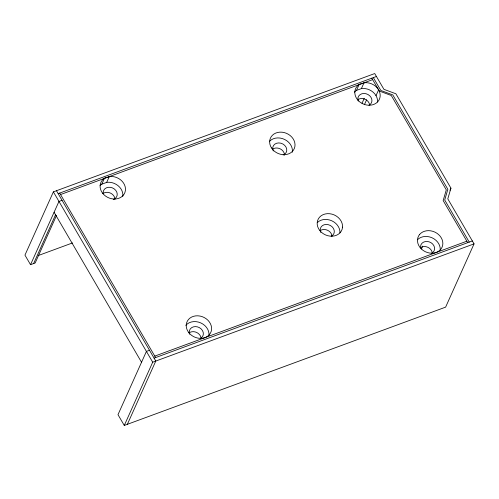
<?xml version="1.0" encoding="UTF-8"?>
<svg xmlns="http://www.w3.org/2000/svg" width="499" height="499" viewBox="0 0 499 499"><rect width="100%" height="100%" fill="white"/><g stroke="black" fill="none" stroke-linecap="round" stroke-linejoin="round"><path stroke-width="0.75" d="M56.487 215.537L35.161 262.985L30.533 264.695L24.95 255.12L53.381 191.866L374.724 73.546L383.924 89.327L395.9 93.787L450.934 188.154L447.803 198.864L474.05 243.88L445.619 307.135L124.276 425.454L117.989 414.669L146.413 351.415L149.5 350.279M30.533 264.695L58.957 201.44L62.044 200.299M33.62 263.559L55.582 214.689M100.062 185.578A13.024 10.903 24.2 0 1 100.923 184.78L101.771 184.2L104.372 178.417M101.771 184.2L106.68 182.391L109.281 176.609M124.276 425.454L152.7 362.193L474.05 243.88M127.364 424.312L155.788 361.058L56.468 190.73M354.39 92.221A13.024 10.903 24.2 0 1 355.631 90.999L356.479 90.419L359.08 84.63M356.479 90.419L361.388 88.61L363.989 82.828M362.043 103.231L364.276 98.272M364.389 104.734L366.615 99.775M376.015 95.646L378.61 89.864M421.424 248.951L422.703 246.119M449.973 190.287L450.934 188.154M58.171 193.649L376.427 76.472M60.566 194.541L372.647 79.634M38.149 255.588L72.48 242.944M154.777 356.111L466.864 241.204M154.085 358.139L472.347 240.955M361.388 88.61L362.499 88.473A13.024 10.903 24.2 0 1 377.562 102.033M106.68 182.391L107.79 182.254A13.024 10.903 24.2 0 1 122.785 196.394M373.339 77.607L380.837 90.462L392.813 94.922L447.846 189.296L444.715 200.005L469.26 242.096M371.799 78.175L379.296 91.03L391.272 95.496L446.299 189.863L443.168 200.573L467.713 242.664M59.712 193.082L155.632 357.571M53.381 191.866L152.7 362.193M54.085 212.281L141.541 362.255M185.809 325.348A13.024 10.903 24.2 0 1 200.791 322.922A13.024 10.903 24.2 0 1 208.919 335.733M320.813 232.465A7.236 6.057 24.2 0 1 324.038 224.799A7.236 6.057 24.2 0 1 333.338 228.268A7.236 6.057 24.2 0 1 331.193 236.333M320.102 230.713A7.236 6.057 24.2 0 1 327.531 230.27A7.236 6.057 24.2 0 1 332.028 236.177M188.996 332.989A7.236 6.057 24.2 0 1 196.631 332.446A7.236 6.057 24.2 0 1 201.097 338.615M189.689 334.199A7.236 6.057 24.2 0 1 193.331 326.882A7.236 6.057 24.2 0 1 202.407 330.45A7.236 6.057 24.2 0 1 200.417 338.409M102.869 193.643A7.236 6.057 24.2 0 1 110.497 193.107A7.236 6.057 24.2 0 1 114.963 199.276M103.249 193.812A7.236 6.057 24.2 0 1 108.308 187.306A7.236 6.057 24.2 0 1 116.785 192.103A7.236 6.057 24.2 0 1 113.267 199.475M272.566 149.201A7.236 6.057 24.2 0 1 280.282 148.895A7.236 6.057 24.2 0 1 284.505 155.208M273.284 150.954A7.236 6.057 24.2 0 1 276.689 143.232A7.236 6.057 24.2 0 1 286.002 147.093A7.236 6.057 24.2 0 1 283.139 155.039M269.697 141.155A13.024 10.903 24.2 0 1 284.648 139.464A13.024 10.903 24.2 0 1 292.308 152.195M317.476 222.429A13.024 10.903 24.2 0 1 331.929 220.857A13.024 10.903 24.2 0 1 339.931 232.902M357.577 99.862A7.236 6.057 24.2 0 1 364.65 99.083A7.236 6.057 24.2 0 1 369.547 104.441M358.27 101.072A7.236 6.057 24.2 0 1 361.906 93.756A7.236 6.057 24.2 0 1 370.988 97.324A7.236 6.057 24.2 0 1 368.992 105.283M420.245 247.847A7.236 6.057 24.2 0 1 427.88 247.304A7.236 6.057 24.2 0 1 432.34 253.473M420.626 248.009A7.236 6.057 24.2 0 1 425.304 241.566A7.236 6.057 24.2 0 1 433.843 245.633A7.236 6.057 24.2 0 1 431.66 253.261M417.445 239.776A13.024 10.903 24.2 0 1 432.034 237.78A13.024 10.903 24.2 0 1 440.23 250.018M419.653 234.424L418.667 235.834A13.024 10.903 24.2 0 0 429.589 253.043A13.024 10.903 24.2 0 0 442.102 239.539L441.278 237.848A13.024 10.903 24.2 0 0 419.653 234.424M104.99 177.987L103.518 178.998A13.024 10.903 24.2 0 0 107.404 197.23A13.024 10.903 24.2 0 0 125.386 190.606A13.024 10.903 24.2 0 0 110.391 176.471L104.99 177.987M359.698 84.206L358.232 85.217A13.024 10.903 24.2 0 0 362.112 103.449A13.024 10.903 24.2 0 0 380.095 96.825A13.024 10.903 24.2 0 0 365.1 82.684L359.698 84.206M342.532 227.114L342.501 225.355A13.024 10.903 24.2 0 0 329.652 213.715A13.024 10.903 24.2 0 0 317.196 222.735L317.227 224.494A13.024 10.903 24.2 0 0 330.07 236.133A13.024 10.903 24.2 0 0 342.532 227.114M188.503 332.247A13.024 10.903 24.2 0 0 210.416 333.182A13.024 10.903 24.2 0 0 197.835 315.805A13.024 10.903 24.2 0 0 188.503 332.247M271.475 147.929A13.024 10.903 24.2 0 0 293.456 150.112A13.024 10.903 24.2 0 0 282.06 132.198A13.024 10.903 24.2 0 0 271.475 147.929"/></g></svg>
